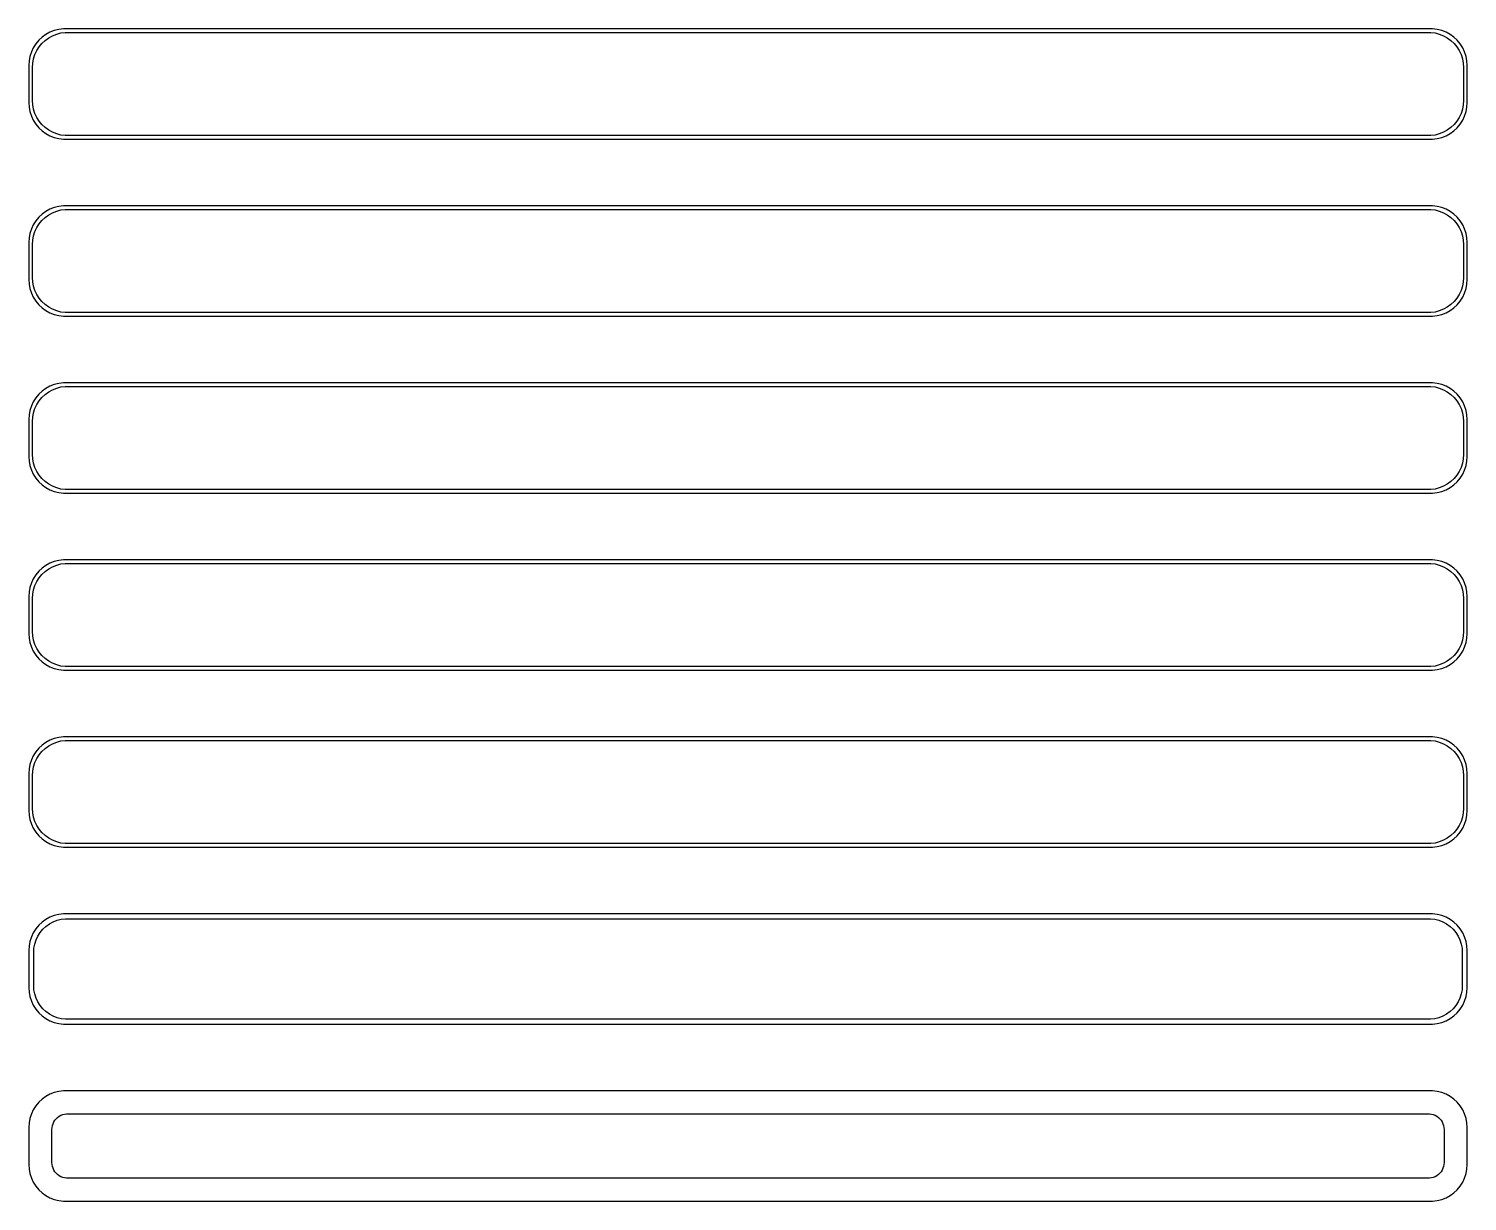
# Model space of a CAD drawing. Header units: metres. Extents: x -98 to 98, y 353 to 703.
# Drawn here: x -97.5 to 97.5, y 352.5 to 511.5 of the extents above; entities that cross this region are included whole.
import ezdxf

# ---------------------------------------------------------------- set-up
doc = ezdxf.new("R2010")
doc.units = ezdxf.units.M

msp = doc.modelspace()

# ---------------------------------------------------------------- linework, layer by layer
for p, q in [((-94.6289, 511.024), (-95.1791, 510.722)), ((-94.0451, 511.255), (-94.6289, 511.024)), ((-93.4369, 511.411), (-94.0451, 511.255)), ((-93.7178, 510.768), (-93.1401, 510.916)), ((-92.8139, 511.49), (-93.4369, 511.411)), ((-93.1401, 510.916), (-92.5482, 510.991)), ((92.8139, 511.49), (-92.8139, 511.49)), ((-92.5482, 510.991), (92.5482, 510.991)), ((92.5482, 510.991), (93.1401, 510.916)), ((93.4369, 511.411), (92.8139, 511.49)), ((93.1401, 510.916), (93.7178, 510.768)), ((94.0451, 511.255), (93.4369, 511.411)), ((94.6289, 511.024), (94.0451, 511.255)), ((95.1791, 510.722), (94.6289, 511.024)), ((-96.5451, 509.439), (-96.8815, 508.909)), ((-96.1448, 509.923), (-96.5451, 509.439)), ((-96.4125, 508.538), (-96.0928, 509.042)), ((-95.6871, 510.353), (-96.1448, 509.923)), ((-96.0928, 509.042), (-95.7126, 509.502)), ((-95.7126, 509.502), (-95.2778, 509.91)), ((-95.1791, 510.722), (-95.6871, 510.353)), ((-95.2778, 509.91), (-94.7952, 510.261)), ((-94.7952, 510.261), (-94.2724, 510.548)), ((-94.2724, 510.548), (-93.7178, 510.768)), ((93.7178, 510.768), (94.2724, 510.548)), ((94.2724, 510.548), (94.7952, 510.261)), ((94.7952, 510.261), (95.2778, 509.91)), ((95.6871, 510.353), (95.1791, 510.722)), ((95.2778, 509.91), (95.7126, 509.502)), ((96.1448, 509.923), (95.6871, 510.353)), ((95.7126, 509.502), (96.0928, 509.042)), ((96.0928, 509.042), (96.4125, 508.538)), ((96.5451, 509.439), (96.1448, 509.923)), ((96.8815, 508.909), (96.5451, 509.439)), ((-97.4606, 507.127), (-97.5, 506.5)), ((-97.3429, 507.743), (-97.4606, 507.127)), ((-97.1489, 508.341), (-97.3429, 507.743)), ((-96.8815, 508.909), (-97.1489, 508.341)), ((-96.9625, 506.845), (-96.8508, 507.431)), ((-96.8508, 507.431), (-96.6664, 507.999)), ((-96.6664, 507.999), (-96.4125, 508.538)), ((96.4125, 508.538), (96.6664, 507.999)), ((96.6664, 507.999), (96.8508, 507.431)), ((96.8508, 507.431), (96.9625, 506.845)), ((97.1489, 508.341), (96.8815, 508.909)), ((97.3429, 507.743), (97.1489, 508.341)), ((97.4606, 507.127), (97.3429, 507.743)), ((97.5, 506.5), (97.4606, 507.127)), ((-97.5, 506.5), (-97.5, 501.5)), ((-97, 506.25), (-96.9625, 506.845)), ((-97, 501.75), (-97, 506.25)), ((96.9625, 506.845), (97, 506.25)), ((97, 506.25), (97, 501.75)), ((97.5, 501.5), (97.5, 506.5)), ((-97.5, 501.5), (-97.4606, 500.873)), ((-96.9625, 501.155), (-97, 501.75)), ((-96.8508, 500.569), (-96.9625, 501.155)), ((96.9625, 501.155), (96.8508, 500.569)), ((97, 501.75), (96.9625, 501.155)), ((97.4606, 500.873), (97.5, 501.5)), ((-97.4606, 500.873), (-97.3429, 500.257)), ((-97.3429, 500.257), (-97.1489, 499.659)), ((-97.1489, 499.659), (-96.8815, 499.091)), ((-96.6664, 500.001), (-96.8508, 500.569)), ((-96.4125, 499.462), (-96.6664, 500.001)), ((-96.0928, 498.958), (-96.4125, 499.462)), ((96.4125, 499.462), (96.0928, 498.958)), ((96.6664, 500.001), (96.4125, 499.462)), ((96.8508, 500.569), (96.6664, 500.001)), ((96.8815, 499.091), (97.1489, 499.659)), ((97.1489, 499.659), (97.3429, 500.257)), ((97.3429, 500.257), (97.4606, 500.873)), ((-96.8815, 499.091), (-96.5451, 498.561)), ((-96.5451, 498.561), (-96.1448, 498.077)), ((-96.1448, 498.077), (-95.6871, 497.647)), ((-95.7126, 498.498), (-96.0928, 498.958)), ((-95.2778, 498.09), (-95.7126, 498.498)), ((-95.6871, 497.647), (-95.1791, 497.278)), ((-94.7952, 497.739), (-95.2778, 498.09)), ((-95.1791, 497.278), (-94.6289, 496.976)), ((-94.2724, 497.452), (-94.7952, 497.739)), ((-93.7178, 497.232), (-94.2724, 497.452)), ((94.2724, 497.452), (93.7178, 497.232)), ((94.7952, 497.739), (94.2724, 497.452)), ((94.6289, 496.976), (95.1791, 497.278)), ((95.2778, 498.09), (94.7952, 497.739)), ((95.1791, 497.278), (95.6871, 497.647)), ((95.7126, 498.498), (95.2778, 498.09)), ((95.6871, 497.647), (96.1448, 498.077)), ((96.0928, 498.958), (95.7126, 498.498)), ((96.1448, 498.077), (96.5451, 498.561)), ((96.5451, 498.561), (96.8815, 499.091)), ((-94.6289, 496.976), (-94.0451, 496.745)), ((-94.0451, 496.745), (-93.4369, 496.589)), ((-93.1401, 497.084), (-93.7178, 497.232)), ((-93.4369, 496.589), (-92.8139, 496.51)), ((-92.5482, 497.009), (-93.1401, 497.084)), ((-92.8139, 496.51), (92.8139, 496.51)), ((92.5482, 497.009), (-92.5482, 497.009)), ((93.1401, 497.084), (92.5482, 497.009)), ((92.8139, 496.51), (93.4369, 496.589)), ((93.7178, 497.232), (93.1401, 497.084)), ((93.4369, 496.589), (94.0451, 496.745)), ((94.0451, 496.745), (94.6289, 496.976)), ((-96.1448, 485.923), (-96.5451, 485.439)), ((-95.6871, 486.353), (-96.1448, 485.923)), ((-95.7126, 485.502), (-95.2778, 485.91)), ((-95.1791, 486.722), (-95.6871, 486.353)), ((-95.2778, 485.91), (-94.7952, 486.261)), ((-94.6289, 487.024), (-95.1791, 486.722)), ((-94.7952, 486.261), (-94.2724, 486.548)), ((-94.0451, 487.255), (-94.6289, 487.024)), ((-94.2724, 486.548), (-93.7178, 486.768)), ((-93.4369, 487.411), (-94.0451, 487.255)), ((-93.7178, 486.768), (-93.1401, 486.916)), ((-92.8139, 487.49), (-93.4369, 487.411)), ((-93.1401, 486.916), (-92.5482, 486.991)), ((92.8139, 487.49), (-92.8139, 487.49)), ((-92.5482, 486.991), (92.5482, 486.991)), ((92.5482, 486.991), (93.1401, 486.916)), ((93.4369, 487.411), (92.8139, 487.49)), ((93.1401, 486.916), (93.7178, 486.768)), ((94.0451, 487.255), (93.4369, 487.411)), ((93.7178, 486.768), (94.2724, 486.548)), ((94.6289, 487.024), (94.0451, 487.255)), ((94.2724, 486.548), (94.7952, 486.261)), ((95.1791, 486.722), (94.6289, 487.024)), ((94.7952, 486.261), (95.2778, 485.91)), ((95.6871, 486.353), (95.1791, 486.722)), ((95.2778, 485.91), (95.7126, 485.502)), ((96.1448, 485.923), (95.6871, 486.353)), ((96.5451, 485.439), (96.1448, 485.923)), ((-97.3429, 483.743), (-97.4606, 483.127)), ((-97.1489, 484.341), (-97.3429, 483.743)), ((-96.8815, 484.909), (-97.1489, 484.341)), ((-96.5451, 485.439), (-96.8815, 484.909)), ((-96.8508, 483.431), (-96.6664, 483.999)), ((-96.6664, 483.999), (-96.4125, 484.538)), ((-96.4125, 484.538), (-96.0928, 485.042)), ((-96.0928, 485.042), (-95.7126, 485.502)), ((95.7126, 485.502), (96.0928, 485.042)), ((96.0928, 485.042), (96.4125, 484.538)), ((96.4125, 484.538), (96.6664, 483.999)), ((96.8815, 484.909), (96.5451, 485.439)), ((96.6664, 483.999), (96.8508, 483.431)), ((97.1489, 484.341), (96.8815, 484.909)), ((97.3429, 483.743), (97.1489, 484.341)), ((97.4606, 483.127), (97.3429, 483.743)), ((-97.4606, 483.127), (-97.5, 482.5)), ((-97.5, 482.5), (-97.5, 477.5)), ((-97, 482.25), (-96.9625, 482.845)), ((-97, 477.75), (-97, 482.25)), ((-96.9625, 482.845), (-96.8508, 483.431)), ((96.8508, 483.431), (96.9625, 482.845)), ((96.9625, 482.845), (97, 482.25)), ((97, 482.25), (97, 477.75)), ((97.5, 482.5), (97.4606, 483.127)), ((97.5, 477.5), (97.5, 482.5)), ((-96.9625, 477.155), (-97, 477.75)), ((97, 477.75), (96.9625, 477.155)), ((-97.5, 477.5), (-97.4606, 476.873)), ((-97.4606, 476.873), (-97.3429, 476.257)), ((-97.3429, 476.257), (-97.1489, 475.659)), ((-96.8508, 476.569), (-96.9625, 477.155)), ((-96.6664, 476.001), (-96.8508, 476.569)), ((-96.4125, 475.462), (-96.6664, 476.001)), ((96.6664, 476.001), (96.4125, 475.462)), ((96.8508, 476.569), (96.6664, 476.001)), ((96.9625, 477.155), (96.8508, 476.569)), ((97.1489, 475.659), (97.3429, 476.257)), ((97.3429, 476.257), (97.4606, 476.873)), ((97.4606, 476.873), (97.5, 477.5)), ((-97.1489, 475.659), (-96.8815, 475.091)), ((-96.8815, 475.091), (-96.5451, 474.561)), ((-96.5451, 474.561), (-96.1448, 474.077)), ((-96.0928, 474.958), (-96.4125, 475.462)), ((-96.1448, 474.077), (-95.6871, 473.647)), ((-95.7126, 474.498), (-96.0928, 474.958)), ((-95.2778, 474.09), (-95.7126, 474.498)), ((-94.7952, 473.739), (-95.2778, 474.09)), ((95.2778, 474.09), (94.7952, 473.739)), ((95.7126, 474.498), (95.2778, 474.09)), ((95.6871, 473.647), (96.1448, 474.077)), ((96.0928, 474.958), (95.7126, 474.498)), ((96.4125, 475.462), (96.0928, 474.958)), ((96.1448, 474.077), (96.5451, 474.561)), ((96.5451, 474.561), (96.8815, 475.091)), ((96.8815, 475.091), (97.1489, 475.659)), ((-95.6871, 473.647), (-95.1791, 473.278)), ((-95.1791, 473.278), (-94.6289, 472.976)), ((-94.2724, 473.452), (-94.7952, 473.739)), ((-94.6289, 472.976), (-94.0451, 472.745)), ((-93.7178, 473.232), (-94.2724, 473.452)), ((-94.0451, 472.745), (-93.4369, 472.589)), ((-93.1401, 473.084), (-93.7178, 473.232)), ((-93.4369, 472.589), (-92.8139, 472.51)), ((-92.5482, 473.009), (-93.1401, 473.084)), ((-92.8139, 472.51), (92.8139, 472.51)), ((92.5482, 473.009), (-92.5482, 473.009)), ((93.1401, 473.084), (92.5482, 473.009)), ((92.8139, 472.51), (93.4369, 472.589)), ((93.7178, 473.232), (93.1401, 473.084)), ((93.4369, 472.589), (94.0451, 472.745)), ((94.2724, 473.452), (93.7178, 473.232)), ((94.0451, 472.745), (94.6289, 472.976)), ((94.7952, 473.739), (94.2724, 473.452)), ((94.6289, 472.976), (95.1791, 473.278)), ((95.1791, 473.278), (95.6871, 473.647)), ((-95.6871, 462.353), (-96.1448, 461.923)), ((-95.1791, 462.722), (-95.6871, 462.353)), ((-95.2778, 461.91), (-94.7952, 462.261)), ((-94.6289, 463.024), (-95.1791, 462.722)), ((-94.7952, 462.261), (-94.2724, 462.548)), ((-94.0451, 463.255), (-94.6289, 463.024)), ((-94.2724, 462.548), (-93.7178, 462.768)), ((-93.4369, 463.411), (-94.0451, 463.255)), ((-93.7178, 462.768), (-93.1401, 462.916)), ((-92.8139, 463.49), (-93.4369, 463.411)), ((-93.1401, 462.916), (-92.5482, 462.991)), ((92.8139, 463.49), (-92.8139, 463.49)), ((-92.5482, 462.991), (92.5482, 462.991)), ((92.5482, 462.991), (93.1401, 462.916)), ((93.4369, 463.411), (92.8139, 463.49)), ((93.1401, 462.916), (93.7178, 462.768)), ((94.0451, 463.255), (93.4369, 463.411)), ((93.7178, 462.768), (94.2724, 462.548)), ((94.6289, 463.024), (94.0451, 463.255)), ((94.2724, 462.548), (94.7952, 462.261)), ((95.1791, 462.722), (94.6289, 463.024)), ((94.7952, 462.261), (95.2778, 461.91)), ((95.6871, 462.353), (95.1791, 462.722)), ((96.1448, 461.923), (95.6871, 462.353)), ((-97.1489, 460.341), (-97.3429, 459.743)), ((-96.8815, 460.909), (-97.1489, 460.341)), ((-96.5451, 461.439), (-96.8815, 460.909)), ((-96.6664, 459.999), (-96.4125, 460.538)), ((-96.1448, 461.923), (-96.5451, 461.439)), ((-96.4125, 460.538), (-96.0928, 461.042)), ((-96.0928, 461.042), (-95.7126, 461.502)), ((-95.7126, 461.502), (-95.2778, 461.91)), ((95.2778, 461.91), (95.7126, 461.502)), ((95.7126, 461.502), (96.0928, 461.042)), ((96.0928, 461.042), (96.4125, 460.538)), ((96.5451, 461.439), (96.1448, 461.923)), ((96.4125, 460.538), (96.6664, 459.999)), ((96.8815, 460.909), (96.5451, 461.439)), ((97.1489, 460.341), (96.8815, 460.909)), ((97.3429, 459.743), (97.1489, 460.341)), ((-97.4606, 459.127), (-97.5, 458.5)), ((-97.5, 458.5), (-97.5, 453.5)), ((-97.3429, 459.743), (-97.4606, 459.127)), ((-97, 458.25), (-96.9625, 458.845)), ((-97, 453.75), (-97, 458.25)), ((-96.9625, 458.845), (-96.8508, 459.431)), ((-96.8508, 459.431), (-96.6664, 459.999)), ((96.6664, 459.999), (96.8508, 459.431)), ((96.8508, 459.431), (96.9625, 458.845)), ((96.9625, 458.845), (97, 458.25)), ((97, 458.25), (97, 453.75)), ((97.4606, 459.127), (97.3429, 459.743)), ((97.5, 458.5), (97.4606, 459.127)), ((97.5, 453.5), (97.5, 458.5)), ((-97.5, 453.5), (-97.4606, 452.873)), ((-97.4606, 452.873), (-97.3429, 452.257)), ((-96.9625, 453.155), (-97, 453.75)), ((-96.8508, 452.569), (-96.9625, 453.155)), ((-96.6664, 452.001), (-96.8508, 452.569)), ((96.8508, 452.569), (96.6664, 452.001)), ((96.9625, 453.155), (96.8508, 452.569)), ((97, 453.75), (96.9625, 453.155)), ((97.3429, 452.257), (97.4606, 452.873)), ((97.4606, 452.873), (97.5, 453.5)), ((-97.3429, 452.257), (-97.1489, 451.659)), ((-97.1489, 451.659), (-96.8815, 451.091)), ((-96.8815, 451.091), (-96.5451, 450.561)), ((-96.4125, 451.462), (-96.6664, 452.001)), ((-96.5451, 450.561), (-96.1448, 450.077)), ((-96.0928, 450.958), (-96.4125, 451.462)), ((-95.7126, 450.498), (-96.0928, 450.958)), ((-95.2778, 450.09), (-95.7126, 450.498)), ((95.7126, 450.498), (95.2778, 450.09)), ((96.0928, 450.958), (95.7126, 450.498)), ((96.4125, 451.462), (96.0928, 450.958)), ((96.1448, 450.077), (96.5451, 450.561)), ((96.6664, 452.001), (96.4125, 451.462)), ((96.5451, 450.561), (96.8815, 451.091)), ((96.8815, 451.091), (97.1489, 451.659)), ((97.1489, 451.659), (97.3429, 452.257)), ((-96.1448, 450.077), (-95.6871, 449.647)), ((-95.6871, 449.647), (-95.1791, 449.278)), ((-94.7952, 449.739), (-95.2778, 450.09)), ((-95.1791, 449.278), (-94.6289, 448.976)), ((-94.2724, 449.452), (-94.7952, 449.739)), ((-94.6289, 448.976), (-94.0451, 448.745)), ((-93.7178, 449.232), (-94.2724, 449.452)), ((-94.0451, 448.745), (-93.4369, 448.589)), ((-93.1401, 449.084), (-93.7178, 449.232)), ((-93.4369, 448.589), (-92.8139, 448.51)), ((-92.5482, 449.009), (-93.1401, 449.084)), ((-92.8139, 448.51), (92.8139, 448.51)), ((92.5482, 449.009), (-92.5482, 449.009)), ((93.1401, 449.084), (92.5482, 449.009)), ((92.8139, 448.51), (93.4369, 448.589)), ((93.7178, 449.232), (93.1401, 449.084)), ((93.4369, 448.589), (94.0451, 448.745)), ((94.2724, 449.452), (93.7178, 449.232)), ((94.0451, 448.745), (94.6289, 448.976)), ((94.7952, 449.739), (94.2724, 449.452)), ((94.6289, 448.976), (95.1791, 449.278)), ((95.2778, 450.09), (94.7952, 449.739)), ((95.1791, 449.278), (95.6871, 449.647)), ((95.6871, 449.647), (96.1448, 450.077)), ((-94.6289, 439.024), (-95.1791, 438.722)), ((-94.0451, 439.255), (-94.6289, 439.024)), ((-94.2724, 438.548), (-93.7178, 438.768)), ((-93.4369, 439.411), (-94.0451, 439.255)), ((-93.7178, 438.768), (-93.1401, 438.916)), ((-92.8139, 439.49), (-93.4369, 439.411)), ((-93.1401, 438.916), (-92.5482, 438.991)), ((92.8139, 439.49), (-92.8139, 439.49)), ((-92.5482, 438.991), (92.5482, 438.991)), ((92.5482, 438.991), (93.1401, 438.916)), ((93.4369, 439.411), (92.8139, 439.49)), ((93.1401, 438.916), (93.7178, 438.768)), ((94.0451, 439.255), (93.4369, 439.411)), ((93.7178, 438.768), (94.2724, 438.548)), ((94.6289, 439.024), (94.0451, 439.255)), ((95.1791, 438.722), (94.6289, 439.024)), ((-96.8815, 436.909), (-97.1489, 436.341)), ((-96.5451, 437.439), (-96.8815, 436.909)), ((-96.1448, 437.923), (-96.5451, 437.439)), ((-96.4125, 436.538), (-96.0928, 437.042)), ((-95.6871, 438.353), (-96.1448, 437.923)), ((-96.0928, 437.042), (-95.7126, 437.502)), ((-95.7126, 437.502), (-95.2778, 437.91)), ((-95.1791, 438.722), (-95.6871, 438.353)), ((-95.2778, 437.91), (-94.7952, 438.261)), ((-94.7952, 438.261), (-94.2724, 438.548)), ((94.2724, 438.548), (94.7952, 438.261)), ((94.7952, 438.261), (95.2778, 437.91)), ((95.6871, 438.353), (95.1791, 438.722)), ((95.2778, 437.91), (95.7126, 437.502)), ((96.1448, 437.923), (95.6871, 438.353)), ((95.7126, 437.502), (96.0928, 437.042)), ((96.0928, 437.042), (96.4125, 436.538)), ((96.5451, 437.439), (96.1448, 437.923)), ((96.8815, 436.909), (96.5451, 437.439)), ((97.1489, 436.341), (96.8815, 436.909)), ((-97.4606, 435.127), (-97.5, 434.5)), ((-97.3429, 435.743), (-97.4606, 435.127)), ((-97.1489, 436.341), (-97.3429, 435.743)), ((-96.9625, 434.845), (-96.8508, 435.431)), ((-96.8508, 435.431), (-96.6664, 435.999)), ((-96.6664, 435.999), (-96.4125, 436.538)), ((96.4125, 436.538), (96.6664, 435.999)), ((96.6664, 435.999), (96.8508, 435.431)), ((96.8508, 435.431), (96.9625, 434.845)), ((97.3429, 435.743), (97.1489, 436.341)), ((97.4606, 435.127), (97.3429, 435.743)), ((97.5, 434.5), (97.4606, 435.127)), ((-97.5, 434.5), (-97.5, 429.5)), ((-97, 434.25), (-96.9625, 434.845)), ((-97, 429.75), (-97, 434.25)), ((96.9625, 434.845), (97, 434.25)), ((97, 434.25), (97, 429.75)), ((97.5, 429.5), (97.5, 434.5)), ((-97.5, 429.5), (-97.4606, 428.873)), ((-96.9625, 429.155), (-97, 429.75)), ((-96.8508, 428.569), (-96.9625, 429.155)), ((96.9625, 429.155), (96.8508, 428.569)), ((97, 429.75), (96.9625, 429.155)), ((97.4606, 428.873), (97.5, 429.5)), ((-97.4606, 428.873), (-97.3429, 428.257)), ((-97.3429, 428.257), (-97.1489, 427.659)), ((-97.1489, 427.659), (-96.8815, 427.091)), ((-96.8815, 427.091), (-96.5451, 426.561)), ((-96.6664, 428.001), (-96.8508, 428.569)), ((-96.4125, 427.462), (-96.6664, 428.001)), ((-96.0928, 426.958), (-96.4125, 427.462)), ((96.4125, 427.462), (96.0928, 426.958)), ((96.6664, 428.001), (96.4125, 427.462)), ((96.5451, 426.561), (96.8815, 427.091)), ((96.8508, 428.569), (96.6664, 428.001)), ((96.8815, 427.091), (97.1489, 427.659)), ((97.1489, 427.659), (97.3429, 428.257)), ((97.3429, 428.257), (97.4606, 428.873)), ((-96.5451, 426.561), (-96.1448, 426.077)), ((-96.1448, 426.077), (-95.6871, 425.647)), ((-95.7126, 426.498), (-96.0928, 426.958)), ((-95.2778, 426.09), (-95.7126, 426.498)), ((-95.6871, 425.647), (-95.1791, 425.278)), ((-94.7952, 425.739), (-95.2778, 426.09)), ((-95.1791, 425.278), (-94.6289, 424.976)), ((-94.2724, 425.452), (-94.7952, 425.739)), ((-93.7178, 425.232), (-94.2724, 425.452)), ((-93.1401, 425.084), (-93.7178, 425.232)), ((93.7178, 425.232), (93.1401, 425.084)), ((94.2724, 425.452), (93.7178, 425.232)), ((94.7952, 425.739), (94.2724, 425.452)), ((94.6289, 424.976), (95.1791, 425.278)), ((95.2778, 426.09), (94.7952, 425.739)), ((95.1791, 425.278), (95.6871, 425.647)), ((95.7126, 426.498), (95.2778, 426.09)), ((95.6871, 425.647), (96.1448, 426.077)), ((96.0928, 426.958), (95.7126, 426.498)), ((96.1448, 426.077), (96.5451, 426.561)), ((-94.6289, 424.976), (-94.0451, 424.745)), ((-94.0451, 424.745), (-93.4369, 424.589)), ((-93.4369, 424.589), (-92.8139, 424.51)), ((-92.5482, 425.009), (-93.1401, 425.084)), ((-92.8139, 424.51), (92.8139, 424.51)), ((92.5482, 425.009), (-92.5482, 425.009)), ((93.1401, 425.084), (92.5482, 425.009)), ((92.8139, 424.51), (93.4369, 424.589)), ((93.4369, 424.589), (94.0451, 424.745)), ((94.0451, 424.745), (94.6289, 424.976)), ((-93.4369, 415.411), (-94.0451, 415.255)), ((-92.8139, 415.49), (-93.4369, 415.411)), ((92.8139, 415.49), (-92.8139, 415.49)), ((93.4369, 415.411), (92.8139, 415.49)), ((94.0451, 415.255), (93.4369, 415.411)), ((-96.5451, 413.439), (-96.8815, 412.909)), ((-96.1448, 413.923), (-96.5451, 413.439)), ((-95.6871, 414.353), (-96.1448, 413.923)), ((-96.0928, 413.042), (-95.7126, 413.502)), ((-95.7126, 413.502), (-95.2778, 413.91)), ((-95.1791, 414.722), (-95.6871, 414.353)), ((-95.2778, 413.91), (-94.7952, 414.261)), ((-94.6289, 415.024), (-95.1791, 414.722)), ((-94.7952, 414.261), (-94.2724, 414.548)), ((-94.0451, 415.255), (-94.6289, 415.024)), ((-94.2724, 414.548), (-93.7178, 414.768)), ((-93.7178, 414.768), (-93.1401, 414.916)), ((-93.1401, 414.916), (-92.5482, 414.991)), ((-92.5482, 414.991), (92.5482, 414.991)), ((92.5482, 414.991), (93.1401, 414.916)), ((93.1401, 414.916), (93.7178, 414.768)), ((93.7178, 414.768), (94.2724, 414.548)), ((94.6289, 415.024), (94.0451, 415.255)), ((94.2724, 414.548), (94.7952, 414.261)), ((95.1791, 414.722), (94.6289, 415.024)), ((94.7952, 414.261), (95.2778, 413.91)), ((95.6871, 414.353), (95.1791, 414.722)), ((95.2778, 413.91), (95.7126, 413.502)), ((96.1448, 413.923), (95.6871, 414.353)), ((95.7126, 413.502), (96.0928, 413.042)), ((96.5451, 413.439), (96.1448, 413.923)), ((96.8815, 412.909), (96.5451, 413.439)), ((-97.3429, 411.743), (-97.4606, 411.127)), ((-97.1489, 412.341), (-97.3429, 411.743)), ((-96.8815, 412.909), (-97.1489, 412.341)), ((-96.8508, 411.431), (-96.6664, 411.999)), ((-96.6664, 411.999), (-96.4125, 412.538)), ((-96.4125, 412.538), (-96.0928, 413.042)), ((96.0928, 413.042), (96.4125, 412.538)), ((96.4125, 412.538), (96.6664, 411.999)), ((96.6664, 411.999), (96.8508, 411.431)), ((97.1489, 412.341), (96.8815, 412.909)), ((97.3429, 411.743), (97.1489, 412.341)), ((97.4606, 411.127), (97.3429, 411.743)), ((-97.4606, 411.127), (-97.5, 410.5)), ((-97.5, 410.5), (-97.5, 405.5)), ((-97, 410.25), (-96.9625, 410.845)), ((-97, 405.75), (-97, 410.25)), ((-96.9625, 410.845), (-96.8508, 411.431)), ((96.8508, 411.431), (96.9625, 410.845)), ((96.9625, 410.845), (97, 410.25)), ((97, 410.25), (97, 405.75)), ((97.5, 410.5), (97.4606, 411.127)), ((97.5, 405.5), (97.5, 410.5)), ((-96.9625, 405.155), (-97, 405.75)), ((97, 405.75), (96.9625, 405.155)), ((-97.5, 405.5), (-97.4606, 404.873)), ((-97.4606, 404.873), (-97.3429, 404.257)), ((-97.3429, 404.257), (-97.1489, 403.659)), ((-97.1489, 403.659), (-96.8815, 403.091)), ((-96.8508, 404.569), (-96.9625, 405.155)), ((-96.6664, 404.001), (-96.8508, 404.569)), ((-96.4125, 403.462), (-96.6664, 404.001)), ((96.6664, 404.001), (96.4125, 403.462)), ((96.8508, 404.569), (96.6664, 404.001)), ((96.9625, 405.155), (96.8508, 404.569)), ((96.8815, 403.091), (97.1489, 403.659)), ((97.1489, 403.659), (97.3429, 404.257)), ((97.3429, 404.257), (97.4606, 404.873)), ((97.4606, 404.873), (97.5, 405.5)), ((-96.8815, 403.091), (-96.5451, 402.561)), ((-96.5451, 402.561), (-96.1448, 402.077)), ((-96.0928, 402.958), (-96.4125, 403.462)), ((-96.1448, 402.077), (-95.6871, 401.647)), ((-95.7126, 402.498), (-96.0928, 402.958)), ((-95.2778, 402.09), (-95.7126, 402.498)), ((-94.7952, 401.739), (-95.2778, 402.09)), ((-94.2724, 401.452), (-94.7952, 401.739)), ((94.7952, 401.739), (94.2724, 401.452)), ((95.2778, 402.09), (94.7952, 401.739)), ((95.7126, 402.498), (95.2778, 402.09)), ((95.6871, 401.647), (96.1448, 402.077)), ((96.0928, 402.958), (95.7126, 402.498)), ((96.4125, 403.462), (96.0928, 402.958)), ((96.1448, 402.077), (96.5451, 402.561)), ((96.5451, 402.561), (96.8815, 403.091)), ((-95.6871, 401.647), (-95.1791, 401.278)), ((-95.1791, 401.278), (-94.6289, 400.976)), ((-94.6289, 400.976), (-94.0451, 400.745)), ((-93.7178, 401.232), (-94.2724, 401.452)), ((-94.0451, 400.745), (-93.4369, 400.589)), ((-93.1401, 401.084), (-93.7178, 401.232)), ((-93.4369, 400.589), (-92.8139, 400.51)), ((-92.5482, 401.009), (-93.1401, 401.084)), ((-92.8139, 400.51), (92.8139, 400.51)), ((92.5482, 401.009), (-92.5482, 401.009)), ((93.1401, 401.084), (92.5482, 401.009)), ((92.8139, 400.51), (93.4369, 400.589)), ((93.7178, 401.232), (93.1401, 401.084)), ((93.4369, 400.589), (94.0451, 400.745)), ((94.2724, 401.452), (93.7178, 401.232)), ((94.0451, 400.745), (94.6289, 400.976)), ((94.6289, 400.976), (95.1791, 401.278)), ((95.1791, 401.278), (95.6871, 401.647)), ((-95.6871, 390.353), (-96.1448, 389.923)), ((-95.1791, 390.722), (-95.6871, 390.353)), ((-94.6289, 391.024), (-95.1791, 390.722)), ((-95.1684, 389.778), (-94.7032, 390.116)), ((-94.7032, 390.116), (-94.1994, 390.393)), ((-94.0451, 391.255), (-94.6289, 391.024)), ((-94.1994, 390.393), (-93.6648, 390.604)), ((-93.4369, 391.411), (-94.0451, 391.255)), ((-93.6648, 390.604), (-93.1079, 390.747)), ((-92.8139, 391.49), (-93.4369, 391.411)), ((-93.1079, 390.747), (-92.5375, 390.819)), ((92.8139, 391.49), (-92.8139, 391.49)), ((-92.5375, 390.819), (92.5375, 390.819)), ((92.5375, 390.819), (93.1079, 390.747)), ((93.4369, 391.411), (92.8139, 391.49)), ((93.1079, 390.747), (93.6648, 390.604)), ((94.0451, 391.255), (93.4369, 391.411)), ((93.6648, 390.604), (94.1994, 390.393)), ((94.6289, 391.024), (94.0451, 391.255)), ((94.1994, 390.393), (94.7032, 390.116)), ((95.1791, 390.722), (94.6289, 391.024)), ((94.7032, 390.116), (95.1684, 389.778)), ((95.6871, 390.353), (95.1791, 390.722)), ((96.1448, 389.923), (95.6871, 390.353)), ((-97.1489, 388.341), (-97.3429, 387.743)), ((-96.8815, 388.909), (-97.1489, 388.341)), ((-96.5451, 389.439), (-96.8815, 388.909)), ((-96.1448, 389.923), (-96.5451, 389.439)), ((-96.5069, 387.935), (-96.2621, 388.456)), ((-96.2621, 388.456), (-95.954, 388.941)), ((-95.954, 388.941), (-95.5875, 389.384)), ((-95.5875, 389.384), (-95.1684, 389.778)), ((95.1684, 389.778), (95.5875, 389.384)), ((95.5875, 389.384), (95.954, 388.941)), ((95.954, 388.941), (96.2621, 388.456)), ((96.5451, 389.439), (96.1448, 389.923)), ((96.2621, 388.456), (96.5069, 387.935)), ((96.8815, 388.909), (96.5451, 389.439)), ((97.1489, 388.341), (96.8815, 388.909)), ((97.3429, 387.743), (97.1489, 388.341)), ((-97.4606, 387.127), (-97.5, 386.5)), ((-97.5, 386.5), (-97.5, 381.5)), ((-97.3429, 387.743), (-97.4606, 387.127)), ((-96.8284, 386.25), (-96.7923, 386.824)), ((-96.8284, 381.75), (-96.8284, 386.25)), ((-96.7923, 386.824), (-96.6846, 387.389)), ((-96.6846, 387.389), (-96.5069, 387.935)), ((96.5069, 387.935), (96.6846, 387.389)), ((96.6846, 387.389), (96.7923, 386.824)), ((96.7923, 386.824), (96.8284, 386.25)), ((96.8284, 386.25), (96.8284, 381.75)), ((97.4606, 387.127), (97.3429, 387.743)), ((97.5, 386.5), (97.4606, 387.127)), ((97.5, 381.5), (97.5, 386.5)), ((-97.5, 381.5), (-97.4606, 380.873)), ((-97.4606, 380.873), (-97.3429, 380.257)), ((-97.3429, 380.257), (-97.1489, 379.659)), ((-96.7923, 381.176), (-96.8284, 381.75)), ((-96.6846, 380.611), (-96.7923, 381.176)), ((-96.5069, 380.065), (-96.6846, 380.611)), ((96.6846, 380.611), (96.5069, 380.065)), ((96.7923, 381.176), (96.6846, 380.611)), ((96.8284, 381.75), (96.7923, 381.176)), ((97.1489, 379.659), (97.3429, 380.257)), ((97.3429, 380.257), (97.4606, 380.873)), ((97.4606, 380.873), (97.5, 381.5)), ((-97.1489, 379.659), (-96.8815, 379.091)), ((-96.8815, 379.091), (-96.5451, 378.561)), ((-96.5451, 378.561), (-96.1448, 378.077)), ((-96.2621, 379.544), (-96.5069, 380.065)), ((-95.954, 379.059), (-96.2621, 379.544)), ((-95.5875, 378.616), (-95.954, 379.059)), ((-95.1684, 378.222), (-95.5875, 378.616)), ((95.5875, 378.616), (95.1684, 378.222)), ((95.954, 379.059), (95.5875, 378.616)), ((96.2621, 379.544), (95.954, 379.059)), ((96.1448, 378.077), (96.5451, 378.561)), ((96.5069, 380.065), (96.2621, 379.544)), ((96.5451, 378.561), (96.8815, 379.091)), ((96.8815, 379.091), (97.1489, 379.659)), ((-96.1448, 378.077), (-95.6871, 377.647)), ((-95.6871, 377.647), (-95.1791, 377.278)), ((-95.1791, 377.278), (-94.6289, 376.976)), ((-94.7032, 377.884), (-95.1684, 378.222)), ((-94.1994, 377.607), (-94.7032, 377.884)), ((-94.6289, 376.976), (-94.0451, 376.745)), ((-93.6648, 377.396), (-94.1994, 377.607)), ((-94.0451, 376.745), (-93.4369, 376.589)), ((-93.1079, 377.253), (-93.6648, 377.396)), ((-93.4369, 376.589), (-92.8139, 376.51)), ((-92.5375, 377.181), (-93.1079, 377.253)), ((-92.8139, 376.51), (92.8139, 376.51)), ((92.5375, 377.181), (-92.5375, 377.181)), ((93.1079, 377.253), (92.5375, 377.181)), ((92.8139, 376.51), (93.4369, 376.589)), ((93.6648, 377.396), (93.1079, 377.253)), ((93.4369, 376.589), (94.0451, 376.745)), ((94.1994, 377.607), (93.6648, 377.396)), ((94.0451, 376.745), (94.6289, 376.976)), ((94.7032, 377.884), (94.1994, 377.607)), ((94.6289, 376.976), (95.1791, 377.278)), ((95.1684, 378.222), (94.7032, 377.884)), ((95.1791, 377.278), (95.6871, 377.647)), ((95.6871, 377.647), (96.1448, 378.077)), ((-95.1791, 366.722), (-95.6871, 366.353)), ((-94.6289, 367.024), (-95.1791, 366.722)), ((-94.0451, 367.255), (-94.6289, 367.024)), ((-93.4369, 367.411), (-94.0451, 367.255)), ((-92.8139, 367.49), (-93.4369, 367.411)), ((92.8139, 367.49), (-92.8139, 367.49)), ((93.4369, 367.411), (92.8139, 367.49)), ((94.0451, 367.255), (93.4369, 367.411)), ((94.6289, 367.024), (94.0451, 367.255)), ((95.1791, 366.722), (94.6289, 367.024)), ((95.6871, 366.353), (95.1791, 366.722)), ((-96.8815, 364.909), (-97.1489, 364.341)), ((-96.5451, 365.439), (-96.8815, 364.909)), ((-96.1448, 365.923), (-96.5451, 365.439)), ((-95.6871, 366.353), (-96.1448, 365.923)), ((96.1448, 365.923), (95.6871, 366.353)), ((96.5451, 365.439), (96.1448, 365.923)), ((96.8815, 364.909), (96.5451, 365.439)), ((97.1489, 364.341), (96.8815, 364.909)), ((-97.4606, 363.127), (-97.5, 362.5)), ((-97.3429, 363.743), (-97.4606, 363.127)), ((-97.1489, 364.341), (-97.3429, 363.743)), ((-94.343, 362.514), (-94.2934, 362.775)), ((-94.2934, 362.775), (-94.2115, 363.027)), ((-94.2115, 363.027), (-94.0987, 363.266)), ((-94.0987, 363.266), (-93.9567, 363.49)), ((-93.9567, 363.49), (-93.7879, 363.694)), ((-93.7879, 363.694), (-93.5947, 363.875)), ((-93.5947, 363.875), (-93.3804, 364.031)), ((-93.3804, 364.031), (-93.1482, 364.159)), ((-93.1482, 364.159), (-92.9019, 364.256)), ((-92.9019, 364.256), (-92.6453, 364.322)), ((-92.6453, 364.322), (-92.3825, 364.355)), ((-92.3825, 364.355), (92.3825, 364.355)), ((92.3825, 364.355), (92.6453, 364.322)), ((92.6453, 364.322), (92.9019, 364.256)), ((92.9019, 364.256), (93.1482, 364.159)), ((93.1482, 364.159), (93.3804, 364.031)), ((93.3804, 364.031), (93.5947, 363.875)), ((93.5947, 363.875), (93.7879, 363.694)), ((93.7879, 363.694), (93.9567, 363.49)), ((93.9567, 363.49), (94.0987, 363.266)), ((94.0987, 363.266), (94.2115, 363.027)), ((94.2115, 363.027), (94.2934, 362.775)), ((94.2934, 362.775), (94.343, 362.514)), ((97.3429, 363.743), (97.1489, 364.341)), ((97.4606, 363.127), (97.3429, 363.743)), ((97.5, 362.5), (97.4606, 363.127)), ((-97.5, 362.5), (-97.5, 357.5)), ((-94.3596, 362.25), (-94.343, 362.514)), ((-94.3596, 357.75), (-94.3596, 362.25)), ((94.343, 362.514), (94.3596, 362.25)), ((94.3596, 362.25), (94.3596, 357.75)), ((97.5, 357.5), (97.5, 362.5)), ((-97.5, 357.5), (-97.4606, 356.873)), ((-97.4606, 356.873), (-97.3429, 356.257)), ((-94.343, 357.486), (-94.3596, 357.75)), ((-94.2934, 357.225), (-94.343, 357.486)), ((-94.2115, 356.973), (-94.2934, 357.225)), ((-94.0987, 356.734), (-94.2115, 356.973)), ((94.2115, 356.973), (94.0987, 356.734)), ((94.2934, 357.225), (94.2115, 356.973)), ((94.343, 357.486), (94.2934, 357.225)), ((94.3596, 357.75), (94.343, 357.486)), ((97.3429, 356.257), (97.4606, 356.873)), ((97.4606, 356.873), (97.5, 357.5)), ((-97.3429, 356.257), (-97.1489, 355.659)), ((-97.1489, 355.659), (-96.8815, 355.091)), ((-96.8815, 355.091), (-96.5451, 354.561)), ((-93.9567, 356.51), (-94.0987, 356.734)), ((-93.7879, 356.306), (-93.9567, 356.51)), ((-93.5947, 356.125), (-93.7879, 356.306)), ((-93.3804, 355.969), (-93.5947, 356.125)), ((-93.1482, 355.841), (-93.3804, 355.969)), ((-92.9019, 355.744), (-93.1482, 355.841)), ((-92.6453, 355.678), (-92.9019, 355.744)), ((-92.3825, 355.645), (-92.6453, 355.678)), ((92.3825, 355.645), (-92.3825, 355.645)), ((92.6453, 355.678), (92.3825, 355.645)), ((92.9019, 355.744), (92.6453, 355.678)), ((93.1482, 355.841), (92.9019, 355.744)), ((93.3804, 355.969), (93.1482, 355.841)), ((93.5947, 356.125), (93.3804, 355.969)), ((93.7879, 356.306), (93.5947, 356.125)), ((93.9567, 356.51), (93.7879, 356.306)), ((94.0987, 356.734), (93.9567, 356.51)), ((96.5451, 354.561), (96.8815, 355.091)), ((96.8815, 355.091), (97.1489, 355.659)), ((97.1489, 355.659), (97.3429, 356.257)), ((-96.5451, 354.561), (-96.1448, 354.077)), ((-96.1448, 354.077), (-95.6871, 353.647)), ((-95.6871, 353.647), (-95.1791, 353.278)), ((-95.1791, 353.278), (-94.6289, 352.976)), ((-94.6289, 352.976), (-94.0451, 352.745)), ((94.0451, 352.745), (94.6289, 352.976)), ((94.6289, 352.976), (95.1791, 353.278)), ((95.1791, 353.278), (95.6871, 353.647)), ((95.6871, 353.647), (96.1448, 354.077)), ((96.1448, 354.077), (96.5451, 354.561)), ((-94.0451, 352.745), (-93.4369, 352.589)), ((-93.4369, 352.589), (-92.8139, 352.51)), ((-92.8139, 352.51), (92.8139, 352.51)), ((92.8139, 352.51), (93.4369, 352.589)), ((93.4369, 352.589), (94.0451, 352.745))]:
    msp.add_line(p, q)

doc.saveas('drawing.dxf')
